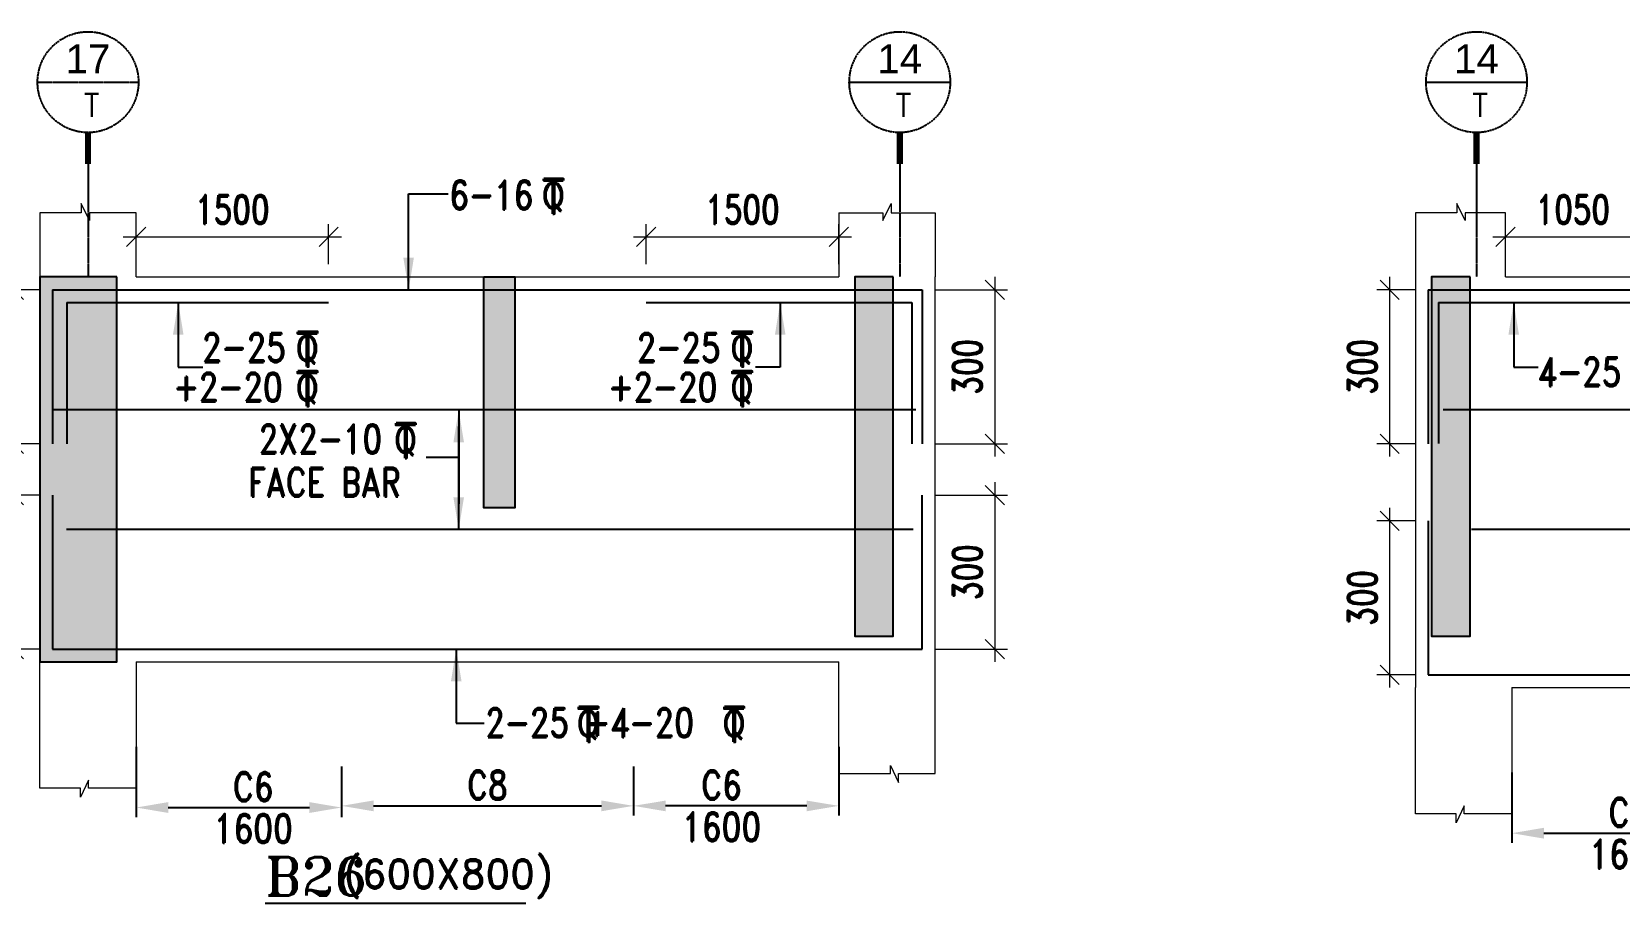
# Model space of a CAD drawing. Header units: millimetres. Extents: x 2061841 to 105821645, y -77612 to 48520811.
# Drawn here: x 2776035 to 2788404, y 21515 to 28305 of the extents above; entities that cross this region are included whole.
import ezdxf
from ezdxf.enums import TextEntityAlignment as Align

# ---------------------------------------------------------------- set-up
doc = ezdxf.new("R2010")
doc.units = ezdxf.units.MM
doc.header["$LTSCALE"] = 10
doc.header["$MEASUREMENT"] = 0
doc.linetypes.add('BASEMENT COLUMN SETTING OUT-PART 2_R4$0$CENTER', pattern=[2, 1.25, -0.25, 0.25, -0.25])
doc.linetypes.add('CENTER', pattern=[2, 1.25, -0.25, 0.25, -0.25])
for name, color, linetype in [('A-Grid-Tower', 8, 'CENTER'), ('BASEMENT COLUMN SETTING OUT-PART 2_R4$0$A-GRID-MAIN', 2, 'BASEMENT COLUMN SETTING OUT-PART 2_R4$0$CENTER'), ('BEAM', 4, 'Continuous'), ('BEAM HATCH', 252, 'Continuous'), ('LEADER', 3, 'Continuous'), ('REIN', 1, 'Continuous'), ('SHEET', 7, 'Continuous'), ('VIN_BEAM', 4, 'Continuous')]:
    doc.layers.add(name, color=color, linetype=linetype)
doc.layers.add('TEXT', color=2, linetype='Continuous', lineweight=25)
doc.layers.add('VIN_SLAB DIMENSION', color=3, linetype='Continuous', lineweight=13)
doc.styles.add('200', font='romand.shx', dxfattribs={"width": 0.8, "height": 225})
doc.styles.add('BASEMENT COLUMN SETTING OUT-PART 2_R4$0$MAS-TXTL', font='arial.ttf', dxfattribs={"height": 200})
doc.styles.add('BASEMENT COLUMN SETTING OUT-PART 2_R4$0$MAS-TXTS', font='romans.shx', dxfattribs={"width": 0.8, "height": 180})
doc.styles.add('PK', font='romand.shx', dxfattribs={"width": 0.7, "height": 225})
doc.styles.add('PRP 100', font='romand.shx', dxfattribs={"width": 0.75})
doc.styles.add('RD', font='romand.shx', dxfattribs={"width": 0.9, "height": 225})
doc.styles.add('ROMAND', font='romand', dxfattribs={"height": 200})
doc.styles.add('RT', font='romant.shx', dxfattribs={"height": 250})
doc.dimstyles.new('dim', dxfattribs={"dimtxt": 225, "dimasz": 150, "dimexe": 100, "dimexo": 100, "dimgap": 100, "dimtad": 1, "dimdec": 0, "dimlfac": -1, "dimrnd": 5, "dimdsep": 46, "dimtxsty": 'PRP 100', "dimblk": 'OBLIQUE', "dimcen": 1.5, "dimdle": 100, "dimclrd": 3, "dimclre": 3, "dimclrt": 2, "dimadec": 0, "dimazin": 0, "dimtfac": 1, "dimtdec": 0, "dimtix": 1, "dimtmove": 0, "dimatfit": 3, "dimldrblk": 'OBLIQUE', "dimfxl": 200, "dimlwd": -1, "dimlwe": -1, "dimarcsym": 0})
doc.dimstyles.new('GR', dxfattribs={"dimtxt": 225, "dimasz": 100, "dimexe": 50, "dimexo": 50, "dimgap": 40, "dimtad": 1, "dimdec": 0, "dimzin": 0, "dimdsep": 46, "dimtxsty": 'RD', "dimblk1": 'OBLIQUE', "dimblk2": 'OBLIQUE', "dimsah": 1, "dimcen": 0, "dimdle": 100, "dimclrd": 3, "dimclre": 3, "dimclrt": 2, "dimadec": 0, "dimazin": 0, "dimtfac": 1, "dimtdec": 0, "dimtix": 1, "dimtmove": 0, "dimatfit": 3, "dimfxl": 1, "dimtolj": 1, "dimtzin": 0, "dimarcsym": 0})
doc.dimstyles.new('GR2', dxfattribs={"dimtxt": 225, "dimasz": 100, "dimexe": 75, "dimexo": 75, "dimgap": 50, "dimtad": 1, "dimdec": 0, "dimdsep": 46, "dimtxsty": '200', "dimblk1": 'OBLIQUE', "dimblk2": 'OBLIQUE', "dimsah": 1, "dimcen": 50, "dimdle": 75, "dimclrd": 3, "dimclre": 3, "dimclrt": 2, "dimadec": 0, "dimazin": 0, "dimtfac": 1, "dimtdec": 0, "dimtix": 1, "dimtmove": 0, "dimatfit": 3, "dimldrblk": 'OBLIQUE', "dimfxl": 1, "dimtolj": 1, "dimtzin": 0, "dimarcsym": 0})

# ---------------------------------------------------------------- blocks, each defined once
blk = doc.blocks.new('_Oblique')
at = {"color": 0, "linetype": 'ByBlock', "lineweight": -2}
blk.add_line((-0.5, -0.5), (0.5, 0.5), dxfattribs=at)
blk = doc.blocks.new('*D1992')
at = {"layer": 'Defpoints', "color": 0, "transparency": 16777216}
for p in [(2788568, 26707), (2787518, 26395, 0), (2788568, 26395, 0)]:
    blk.add_point(p, dxfattribs=at)
at = {"layer": 'VIN_SLAB DIMENSION', "color": 3, "transparency": 16777216}
for p, q in [((2787518, 26495), (2787518, 26807)), ((2788568, 26495), (2788568, 26807)), ((2787418, 26707), (2788668, 26707))]:
    blk.add_line(p, q, dxfattribs=at)
at = {"layer": 'VIN_SLAB DIMENSION', "color": 3, "transparency": 16777216, "xscale": 150, "yscale": 150, "zscale": 150, "rotation": 180}
blk.add_blockref('_Oblique', (2787518, 26707), dxfattribs=at)
at = {"layer": 'VIN_SLAB DIMENSION', "color": 3, "transparency": 16777216, "xscale": 150, "yscale": 150, "zscale": 150}
blk.add_blockref('_Oblique', (2788568, 26707), dxfattribs=at)
at = {"layer": 'VIN_SLAB DIMENSION', "color": 2, "transparency": 16777216, "insert": (2788043, 26920), "char_height": 225, "attachment_point": 5, "style": 'PRP 100'}
blk.add_mtext('1050', dxfattribs=at)
blk = doc.blocks.new('OBLIQUE')
blk = doc.blocks.new('*D1945')
at = {"layer": 'Defpoints', "color": 0, "transparency": 16777216}
for p in [(2778348, 26707), (2776848, 26395, 0), (2778348, 26395, 0)]:
    blk.add_point(p, dxfattribs=at)
at = {"layer": 'VIN_SLAB DIMENSION', "color": 3, "transparency": 16777216}
for p, q in [((2776848, 26495), (2776848, 26807)), ((2778348, 26495), (2778348, 26807)), ((2776748, 26707), (2778448, 26707))]:
    blk.add_line(p, q, dxfattribs=at)
at = {"layer": 'VIN_SLAB DIMENSION', "color": 3, "transparency": 16777216, "xscale": 150, "yscale": 150, "zscale": 150, "rotation": 180}
blk.add_blockref('_Oblique', (2776848, 26707), dxfattribs=at)
at = {"layer": 'VIN_SLAB DIMENSION', "color": 3, "transparency": 16777216, "xscale": 150, "yscale": 150, "zscale": 150}
blk.add_blockref('_Oblique', (2778348, 26707), dxfattribs=at)
at = {"layer": 'VIN_SLAB DIMENSION', "color": 2, "transparency": 16777216, "insert": (2777598, 26920), "char_height": 225, "attachment_point": 5, "style": 'PRP 100'}
blk.add_mtext('1500', dxfattribs=at)
blk = doc.blocks.new('A$C33BE299A')
at = {"layer": 'SHEET', "color": 4, "style": 'ROMAND'}
for s, height, p in [('T', 170, (-16.2, 0)), ('Q', 125, (-14.4, 26.9))]:
    blk.add_text(s, height=height, dxfattribs=at).set_placement(p)
blk = doc.blocks.new('*D1951')
at = {"layer": 'Defpoints', "color": 0, "transparency": 16777216}
for p in [(2782323, 26707), (2780823, 26395, 0), (2782323, 26395, 0)]:
    blk.add_point(p, dxfattribs=at)
at = {"layer": 'VIN_SLAB DIMENSION', "color": 3, "transparency": 16777216}
for p, q in [((2780823, 26495), (2780823, 26807)), ((2782323, 26495), (2782323, 26807)), ((2780723, 26707), (2782423, 26707))]:
    blk.add_line(p, q, dxfattribs=at)
at = {"layer": 'VIN_SLAB DIMENSION', "color": 3, "transparency": 16777216, "xscale": 150, "yscale": 150, "zscale": 150, "rotation": 180}
blk.add_blockref('_Oblique', (2780823, 26707), dxfattribs=at)
at = {"layer": 'VIN_SLAB DIMENSION', "color": 3, "transparency": 16777216, "xscale": 150, "yscale": 150, "zscale": 150}
blk.add_blockref('_Oblique', (2782323, 26707), dxfattribs=at)
at = {"layer": 'VIN_SLAB DIMENSION', "color": 2, "transparency": 16777216, "insert": (2781573, 26920), "char_height": 225, "attachment_point": 5, "style": 'PRP 100'}
blk.add_mtext('1500', dxfattribs=at)
blk = doc.blocks.new('*D1906')
at = {"layer": 'BEAM', "color": 3, "lineweight": -2, "transparency": 16777216}
for p, q in [((2776848, 22735), (2776848, 22186)), ((2778448, 22580), (2778448, 22186)), ((2777098, 22261), (2778198, 22261))]:
    blk.add_line(p, q, dxfattribs=at)
at = {"layer": 'BEAM', "color": 3, "transparency": 16777216}
for points in [[(2777098, 22303), (2777098, 22219), (2776848, 22261)], [(2778198, 22303), (2778198, 22219), (2778448, 22261)]]:
    blk.add_solid(points, dxfattribs=at)
at = {"layer": 'Defpoints', "color": 0, "transparency": 16777216}
for p in [(2776848, 22810, 0), (2778448, 22655, 0), (2778448, 22261)]:
    blk.add_point(p, dxfattribs=at)
at = {"layer": 'BEAM', "color": 2, "transparency": 16777216, "char_height": 225, "attachment_point": 5, "style": '200'}
for s, insert in [('\\A1;C6', (2777761, 22423)), ('\\A1;1600', (2777761, 22098))]:
    blk.add_mtext(s, dxfattribs=dict(at, insert=insert))
blk = doc.blocks.new('*D1907')
at = {"layer": 'BEAM', "color": 3, "lineweight": -2, "transparency": 16777216}
for p, q in [((2782323, 22735), (2782323, 22199)), ((2780723, 22580), (2780723, 22199)), ((2782073, 22274), (2780973, 22274))]:
    blk.add_line(p, q, dxfattribs=at)
at = {"layer": 'BEAM', "color": 3, "transparency": 16777216}
for points in [[(2780973, 22315), (2780973, 22232), (2780723, 22274)], [(2782073, 22315), (2782073, 22232), (2782323, 22274)]]:
    blk.add_solid(points, dxfattribs=at)
at = {"layer": 'Defpoints', "color": 0, "transparency": 16777216}
for p in [(2782323, 22810, 0), (2780723, 22655, 0), (2780723, 22274)]:
    blk.add_point(p, dxfattribs=at)
at = {"layer": 'BEAM', "color": 2, "transparency": 16777216, "char_height": 225, "attachment_point": 5, "style": '200'}
for s, insert in [('\\A1;C6', (2781410, 22436)), ('\\A1;1600', (2781410, 22111))]:
    blk.add_mtext(s, dxfattribs=dict(at, insert=insert))
blk = doc.blocks.new('*D1908')
at = {"layer": 'BEAM', "color": 3, "lineweight": -2, "transparency": 16777216}
for p, q in [((2780723, 22580), (2780723, 22199)), ((2778448, 22505), (2778448, 22199)), ((2778698, 22274), (2780473, 22274))]:
    blk.add_line(p, q, dxfattribs=at)
at = {"layer": 'BEAM', "color": 3, "transparency": 16777216}
for points in [[(2778698, 22316), (2778698, 22232), (2778448, 22274)], [(2780473, 22316), (2780473, 22232), (2780723, 22274)]]:
    blk.add_solid(points, dxfattribs=at)
at = {"layer": 'Defpoints', "color": 0, "transparency": 16777216}
for p in [(2780723, 22655, 14), (2778448, 22580), (2780723, 22274)]:
    blk.add_point(p, dxfattribs=at)
at = {"layer": 'BEAM', "color": 2, "transparency": 16777216, "insert": (2779585, 22436), "char_height": 225, "attachment_point": 5, "style": '200'}
blk.add_mtext('\\A1;C8', dxfattribs=at)
blk = doc.blocks.new('*D1912')
at = {"layer": 'BEAM', "color": 3, "lineweight": -2, "transparency": 16777216}
for p, q in [((2787567, 22535), (2787567, 21986)), ((2789167, 22380), (2789167, 21986)), ((2787817, 22061), (2788917, 22061))]:
    blk.add_line(p, q, dxfattribs=at)
at = {"layer": 'BEAM', "color": 3, "transparency": 16777216}
for points in [[(2787817, 22103), (2787817, 22019), (2787567, 22061)], [(2788917, 22103), (2788917, 22019), (2789167, 22061)]]:
    blk.add_solid(points, dxfattribs=at)
at = {"layer": 'Defpoints', "color": 0, "transparency": 16777216}
for p in [(2787567, 22610, 0), (2789167, 22455, 0), (2789167, 22061)]:
    blk.add_point(p, dxfattribs=at)
at = {"layer": 'BEAM', "color": 2, "transparency": 16777216, "char_height": 225, "attachment_point": 5, "style": '200'}
for s, insert in [('\\A1;C6', (2788480, 22223)), ('\\A1;1600', (2788480, 21898))]:
    blk.add_mtext(s, dxfattribs=dict(at, insert=insert))
blk = doc.blocks.new('BASEMENT COLUMN SETTING OUT-PART 2_R4$0$GRID TARGET1')
blk.add_wipeout([(393, -655), (392, -641), (392, -628), (390, -614), (389, -600), (387, -587), (384, -573), (381, -560), (377, -547), (373, -534), (369, -521), (364, -508), (359, -495), (353, -483), (347, -471), (340, -459), (333, -447), (325, -435), (318, -424), (309, -413), (301, -403), (292, -392), (282, -382), (273, -373), (263, -363), (252, -354), (242, -346), (231, -337), (220, -330), (208, -322), (196, -315), (184, -308), (172, -302), (160, -296), (147, -291), (134, -286), (121, -282), (108, -278), (95, -274), (82, -271), (68, -268), (55, -266), (41, -265), (27, -263), (14, -263), (0, -262), (-14, -263), (-27, -263), (-41, -265), (-55, -266), (-68, -268), (-82, -271), (-95, -274), (-108, -278), (-121, -282), (-134, -286), (-147, -291), (-160, -296), (-172, -302), (-184, -308), (-196, -315), (-208, -322), (-220, -330), (-231, -337), (-242, -346), (-252, -354), (-263, -363), (-273, -373), (-282, -382), (-292, -392), (-301, -403), (-309, -413), (-318, -424), (-325, -435), (-333, -447), (-340, -459), (-347, -471), (-353, -483), (-359, -495), (-364, -508), (-369, -521), (-373, -534), (-377, -547), (-381, -560), (-384, -573), (-387, -587), (-389, -600), (-390, -614), (-392, -628), (-392, -641), (-393, -655), (-392, -669), (-392, -682), (-390, -696), (-389, -710), (-387, -723), (-384, -737), (-381, -750), (-377, -763), (-373, -776), (-369, -789), (-364, -802), (-359, -815), (-353, -827), (-347, -839), (-340, -851), (-333, -863), (-325, -875), (-318, -886), (-309, -897), (-301, -907), (-292, -918), (-282, -928), (-273, -937), (-263, -947), (-252, -956), (-242, -964), (-231, -973), (-220, -981), (-208, -988), (-196, -995), (-184, -1002), (-172, -1008), (-160, -1014), (-147, -1019), (-134, -1024), (-121, -1028), (-108, -1032), (-95, -1036), (-82, -1039), (-68, -1042), (-55, -1044), (-41, -1046), (-27, -1047), (-14, -1047), (0, -1048), (14, -1047), (27, -1047), (41, -1046), (55, -1044), (68, -1042), (82, -1039), (95, -1036), (108, -1032), (121, -1028), (134, -1024), (147, -1019), (160, -1014), (172, -1008), (184, -1002), (196, -995), (208, -988), (220, -981), (231, -973), (242, -964), (252, -956), (263, -947), (273, -937), (282, -928), (292, -918), (301, -907), (309, -897), (318, -886), (325, -875), (333, -863), (340, -851), (347, -839), (353, -827), (359, -815), (364, -802), (369, -789), (373, -776), (377, -763), (381, -750), (384, -737), (387, -723), (389, -710), (390, -696), (392, -682), (392, -669)])
blk.add_line((-393, -655), (393, -655))
at = {"const_width": 48.8}
blk.add_lwpolyline([(0, -1048), (0, -1292)], dxfattribs=at)
blk.add_circle((0, -655), 393)
for tag, height, style, p in [('AS', 225, 'BASEMENT COLUMN SETTING OUT-PART 2_R4$0$MAS-TXTL', (0, -586)), ('REF', 180, 'BASEMENT COLUMN SETTING OUT-PART 2_R4$0$MAS-TXTS', (29, -925))]:
    blk.add_attdef(tag, text='', height=height, dxfattribs=dict(style=style)).set_placement(p, align=Align.CENTER)
blk = doc.blocks.new('*D1200')
at = {"layer": 'Defpoints', "color": 0, "transparency": 16777216}
for p in [(2776197, 26295), (2775896, 25095), (2776197, 25095)]:
    blk.add_point(p, dxfattribs=at)
at = {"layer": 'VIN_SLAB DIMENSION', "color": 3, "transparency": 16777216}
for p, q in [((2775896, 26395), (2775896, 24995)), ((2776097, 26295), (2775796, 26295)), ((2776097, 25095), (2775796, 25095))]:
    blk.add_line(p, q, dxfattribs=at)
at = {"layer": 'VIN_SLAB DIMENSION', "color": 3, "transparency": 16777216, "xscale": 150, "yscale": 150, "zscale": 150}
for p, rotation in [((2775896, 26295), 90), ((2775896, 25095), 270)]:
    blk.add_blockref('_Oblique', p, dxfattribs=dict(at, rotation=rotation))
at = {"layer": 'VIN_SLAB DIMENSION', "color": 2, "transparency": 16777216, "insert": (2775683, 25695), "char_height": 225, "attachment_point": 5, "rotation": 90, "style": 'PRP 100'}
blk.add_mtext('300', dxfattribs=at)
blk = doc.blocks.new('*D1256')
at = {"layer": 'Defpoints', "color": 0, "transparency": 16777216}
for p in [(2776197, 24695), (2775896, 23495), (2776197, 23495)]:
    blk.add_point(p, dxfattribs=at)
at = {"layer": 'VIN_SLAB DIMENSION', "color": 3, "transparency": 16777216}
for p, q in [((2775896, 24795), (2775896, 23395)), ((2776097, 24695), (2775796, 24695)), ((2776097, 23495), (2775796, 23495))]:
    blk.add_line(p, q, dxfattribs=at)
at = {"layer": 'VIN_SLAB DIMENSION', "color": 3, "transparency": 16777216, "xscale": 150, "yscale": 150, "zscale": 150}
for p, rotation in [((2775896, 24695), 90), ((2775896, 23495), 270)]:
    blk.add_blockref('_Oblique', p, dxfattribs=dict(at, rotation=rotation))
at = {"layer": 'VIN_SLAB DIMENSION', "color": 2, "transparency": 16777216, "insert": (2775683, 24095), "char_height": 225, "attachment_point": 5, "rotation": 90, "style": 'PRP 100'}
blk.add_mtext('300', dxfattribs=at)
blk = doc.blocks.new('*D1257')
at = {"layer": 'Defpoints', "color": 0, "transparency": 16777216}
for p in [(2782972, 26295), (2782972, 25095), (2783538, 25095)]:
    blk.add_point(p, dxfattribs=at)
at = {"layer": 'VIN_SLAB DIMENSION', "color": 3, "transparency": 16777216}
for p, q in [((2783538, 26395), (2783538, 24995)), ((2783072, 26295), (2783638, 26295)), ((2783072, 25095), (2783638, 25095))]:
    blk.add_line(p, q, dxfattribs=at)
at = {"layer": 'VIN_SLAB DIMENSION', "color": 3, "transparency": 16777216, "xscale": 150, "yscale": 150, "zscale": 150}
for p, rotation in [((2783538, 26295), 90), ((2783538, 25095), 270)]:
    blk.add_blockref('_Oblique', p, dxfattribs=dict(at, rotation=rotation))
at = {"layer": 'VIN_SLAB DIMENSION', "color": 2, "transparency": 16777216, "insert": (2783325, 25695), "char_height": 225, "attachment_point": 5, "rotation": 90, "style": 'PRP 100'}
blk.add_mtext('300', dxfattribs=at)
blk = doc.blocks.new('*D1258')
at = {"layer": 'Defpoints', "color": 0, "transparency": 16777216}
for p in [(2782972, 24695), (2782972, 23495), (2783538, 23495)]:
    blk.add_point(p, dxfattribs=at)
at = {"layer": 'VIN_SLAB DIMENSION', "color": 3, "transparency": 16777216}
for p, q in [((2783538, 24795), (2783538, 23395)), ((2783072, 24695), (2783638, 24695)), ((2783072, 23495), (2783638, 23495))]:
    blk.add_line(p, q, dxfattribs=at)
at = {"layer": 'VIN_SLAB DIMENSION', "color": 3, "transparency": 16777216, "xscale": 150, "yscale": 150, "zscale": 150}
for p, rotation in [((2783538, 24695), 90), ((2783538, 23495), 270)]:
    blk.add_blockref('_Oblique', p, dxfattribs=dict(at, rotation=rotation))
at = {"layer": 'VIN_SLAB DIMENSION', "color": 2, "transparency": 16777216, "insert": (2783325, 24095), "char_height": 225, "attachment_point": 5, "rotation": 90, "style": 'PRP 100'}
blk.add_mtext('300', dxfattribs=at)
blk = doc.blocks.new('*D1259')
at = {"layer": 'Defpoints', "color": 0, "transparency": 16777216}
for p in [(2786916, 26295), (2786615, 25095), (2786916, 25095)]:
    blk.add_point(p, dxfattribs=at)
at = {"layer": 'VIN_SLAB DIMENSION', "color": 3, "transparency": 16777216}
for p, q in [((2786615, 26395), (2786615, 24995)), ((2786816, 26295), (2786515, 26295)), ((2786816, 25095), (2786515, 25095))]:
    blk.add_line(p, q, dxfattribs=at)
at = {"layer": 'VIN_SLAB DIMENSION', "color": 3, "transparency": 16777216, "xscale": 150, "yscale": 150, "zscale": 150}
for p, rotation in [((2786615, 26295), 90), ((2786615, 25095), 270)]:
    blk.add_blockref('_Oblique', p, dxfattribs=dict(at, rotation=rotation))
at = {"layer": 'VIN_SLAB DIMENSION', "color": 2, "transparency": 16777216, "insert": (2786402, 25695), "char_height": 225, "attachment_point": 5, "rotation": 90, "style": 'PRP 100'}
blk.add_mtext('300', dxfattribs=at)
blk = doc.blocks.new('*D1260')
at = {"layer": 'Defpoints', "color": 0, "transparency": 16777216}
for p in [(2786916, 24495), (2786615, 23295), (2786916, 23295)]:
    blk.add_point(p, dxfattribs=at)
at = {"layer": 'VIN_SLAB DIMENSION', "color": 3, "transparency": 16777216}
for p, q in [((2786816, 24495), (2786515, 24495)), ((2786615, 24595), (2786615, 23195)), ((2786816, 23295), (2786515, 23295))]:
    blk.add_line(p, q, dxfattribs=at)
at = {"layer": 'VIN_SLAB DIMENSION', "color": 3, "transparency": 16777216, "xscale": 150, "yscale": 150, "zscale": 150}
for p, rotation in [((2786615, 24495), 90), ((2786615, 23295), 270)]:
    blk.add_blockref('_Oblique', p, dxfattribs=dict(at, rotation=rotation))
at = {"layer": 'VIN_SLAB DIMENSION', "color": 2, "transparency": 16777216, "insert": (2786402, 23895), "char_height": 225, "attachment_point": 5, "rotation": 90, "style": 'PRP 100'}
blk.add_mtext('300', dxfattribs=at)

msp = doc.modelspace()

# ---------------------------------------------------------------- hatches: boundary and pattern name
at = {"layer": 'BEAM HATCH'}
for points in [[(2776698, 26395.4), (2776098, 26395.4), (2776098, 23395.4), (2776698, 23395.4)], [(2779556.9, 26395.4), (2779798, 26395.4), (2779798, 24595.4), (2779556.9, 24595.4)], [(2782747.9, 26395.4), (2782447.9, 26395.4), (2782447.9, 23595.4), (2782747.9, 23595.4)], [(2787242.1, 26395.4), (2786942.1, 26395.4), (2786942.1, 23595.4), (2787242.1, 23595.4)]]:
    msp.add_hatch(color=252, dxfattribs=at).paths.add_polyline_path(points)

# ---------------------------------------------------------------- linework, layer by layer
at = {"layer": 'A-Grid-Tower', "color": 6}
for p, q in [((2776473, 27275.8, 0), (2776473, 26395.4, 0)), ((2782798, 27275.8, 0), (2782798, 26395.4, 0)), ((2787292.1, 27275.8, 0), (2787292.1, 26395.4, 0))]:
    msp.add_line(p, q, dxfattribs=at)
at = {"layer": 'BEAM', "lineweight": 13}
for p, q in [((2776420.2, 26966, 0), (2776420.2, 26895.4, 0)), ((2776483.3, 26834.4, 0), (2776420.2, 26966, 0)), ((2782667.3, 26834.4, -103.1), (2782730.5, 26966, -103.1)), ((2782730.5, 26966, -103.1), (2782730.5, 26895.4, -103.1)), ((2787139.3, 26966, 0), (2787139.3, 26895.4, 0)), ((2787202.4, 26834.4, 0), (2787139.3, 26966, 0)), ((2776098, 26895.4, 0), (2776098, 26395.4, 0)), ((2776420.2, 26895.4, 0), (2776098, 26895.4, 51.6)), ((2776483.3, 26895.4, 0), (2776483.3, 26834.4, 0)), ((2776848, 26895.4, 430), (2776483.3, 26895.4, 0)), ((2776848, 26395.4, 51.6), (2776848, 26895.4, 51.6)), ((2782322.9, 26895.4, -51.6), (2782322.9, 26395.4, -51.6)), ((2782322.9, 26895.4, -51.6), (2782667.3, 26895.4, -103.1)), ((2782667.3, 26895.4, -103.1), (2782667.3, 26834.4, -103.1)), ((2782730.5, 26895.4, -103.1), (2783073, 26895.4, 51.6)), ((2783073, 26895.4, 0), (2783073, 26395.4, 0)), ((2786817.1, 26895.4, 0), (2786817.1, 26395.4, 0)), ((2787139.3, 26895.4, 0), (2786817.1, 26895.4, 51.6)), ((2787202.4, 26895.4, 0), (2787202.4, 26834.4, 0)), ((2787517.7, 26895.4, 378.4), (2787202.4, 26895.4, 0)), ((2787517.7, 26395.4, 0), (2787517.7, 26895.4, 0)), ((2776098, 26395.4, 51.6), (2776098, 23395.4, 51.6)), ((2776848, 26395.4, 51.6), (2782322.9, 26395.4, -51.6)), ((2783073, 22526.4, 0), (2783073, 26395.4, 0)), ((2786817.1, 26395.4, 51.6), (2786817.1, 23195.4, 0)), ((2787517.7, 26395.4, 0), (2793392.1, 26395.4, 0)), ((2776098, 22412.5, 0), (2776098, 23395.4, 0)), ((2776848, 23395.4, 51.6), (2782322.9, 23395.4, -51.6)), ((2776848, 23395.4, 51.6), (2776848, 22412.5, 51.6)), ((2782322.9, 22526.4, -51.6), (2782322.9, 23395.4, -51.6)), ((2786817.1, 22212.5, 0), (2786817.1, 23195.4, 0)), ((2787567.1, 23195.4, 51.6), (2793392.1, 23195.4, 0)), ((2787567.1, 23195.4, 51.6), (2787567.1, 22212.5, 51.6)), ((2782322.9, 22526.4, -51.6), (2782724.7, 22526.4, -103.1)), ((2782724.7, 22526.4, -103.1), (2782724.7, 22587.3, -103.1)), ((2782724.7, 22587.3, -103.1), (2782787.9, 22455.7, -103.1)), ((2782787.9, 22526.4, -103.1), (2783073, 22526.4, 51.6)), ((2782787.9, 22455.7, -103.1), (2782787.9, 22526.4, -103.1)), ((2776414.6, 22412.5, 0), (2776098, 22412.5, 51.6)), ((2776477.8, 22473.4, 0), (2776414.6, 22341.8, 0)), ((2776414.6, 22341.8, 0), (2776414.6, 22412.5, 0)), ((2776477.8, 22412.5, 0), (2776477.8, 22473.4, 0)), ((2776848, 22412.5, 474.3), (2776477.8, 22412.5, 0)), ((2787196.9, 22273.4, 0), (2787133.8, 22141.8, 0)), ((2787196.9, 22212.5, 0), (2787196.9, 22273.4, 0)), ((2787133.8, 22212.5, 0), (2786817.1, 22212.5, 51.6)), ((2787133.8, 22141.8, 0), (2787133.8, 22212.5, 0)), ((2787567.1, 22212.5, 474.3), (2787196.9, 22212.5, 0))]:
    msp.add_line(p, q, dxfattribs=at)
at = {"layer": 'LEADER', "color": 3}
msp.add_line((2779361.4, 24988.7, 51.6), (2779107.2, 24988.7, 51.6), dxfattribs=at)
at = {"layer": 'REIN'}
for p, q in [((2776197.2, 26295.4, 51.6), (2779987.8, 26295.4, 51.6)), ((2776197.2, 26295.4, 103.1), (2776197.2, 25095.4, 103.1)), ((2779987.8, 26295.4, 51.6), (2782972.3, 26295.4, 0)), ((2782972.3, 26295.4, 51.6), (2782972.3, 25095.4, 51.6)), ((2786916.3, 26295.4, 51.6), (2790706.9, 26295.4, 51.6)), ((2786916.3, 26295.4, 51.6), (2786916.3, 25095.4, 51.6)), ((2776307.6, 26195.4, 103.1), (2778348, 26195.4, 51.6)), ((2776307.6, 26195.4, 103.1), (2776307.6, 25093.6, 103.1)), ((2780822.9, 26195.4, -51.6), (2782891.1, 26195.4, 51.6)), ((2782891.1, 26195.4, 51.6), (2782891.1, 25095.4, 51.6)), ((2786994.7, 26195.4, 51.6), (2789315.1, 26195.4, 0)), ((2786994.7, 26195.4, 51.6), (2786994.7, 25098, 51.6)), ((2776197.2, 25362.1, 53.3), (2782922.3, 25362.1, 0)), ((2787032.3, 25362.1, 51.6), (2794041.4, 25362.1, 0)), ((2776197.2, 24695.4, 103.1), (2776197.2, 23495.4, 103.1)), ((2782972.3, 23495.4, 51.6), (2782972.3, 24695.4, 51.6)), ((2786916.3, 24495.4, 51.6), (2786916.3, 23295.4, 51.6)), ((2776306.3, 24428.7, 53.4), (2782903.5, 24428.7, 0.5)), ((2787253.5, 24428.7, 51.6), (2794084.2, 24428.7, 0)), ((2776197.2, 23495.4, 103.1), (2782972.3, 23495.4, 51.6)), ((2786916.3, 23295.4, 51.6), (2794112.3, 23295.4, 0))]:
    msp.add_line(p, q, dxfattribs=at)
at = {"layer": 'VIN_BEAM', "elevation": 0}
for points in [[(2776698, 26395.4), (2776098, 26395.4), (2776098, 23395.4), (2776698, 23395.4)], [(2779556.9, 26395.4), (2779798, 26395.4), (2779798, 24595.4), (2779556.9, 24595.4)], [(2782747.9, 26395.4), (2782447.9, 26395.4), (2782447.9, 23595.4), (2782747.9, 23595.4)], [(2787242.1, 26395.4), (2786942.1, 26395.4), (2786942.1, 23595.4), (2787242.1, 23595.4)]]:
    msp.add_lwpolyline(points, close=True, dxfattribs=at)

# ---------------------------------------------------------------- block references
at = {"layer": 'TEXT', "color": 1, "xscale": 1.600000001490116, "yscale": 1.600000001490116, "zscale": 1.600000001490116}
for p in [(2780027.4, 26887.2, 243709.9), (2778110, 25695.9, 243709.9), (2781496.7, 25695.9, 243709.9), (2778110, 25387.7, 243709.9), (2781496.7, 25387.7, 243709.9), (2778875.6, 24983.1, 243709.9), (2780299.2, 22772.4, 243709.9), (2781435, 22772.4, 243709.9)]:
    msp.add_blockref('A$C33BE299A', p, dxfattribs=at)

# ---------------------------------------------------------------- texts
at = {"layer": 'TEXT', "color": 2, "style": 'PK', "width": 0.8}
for s, p in [('6-16', (2779288.5, 26920.6, 51.4)), ('2-25', (2777360.8, 25731.9, 51.6)), ('2-25', (2780747.5, 25731.9, 51.6)), ('4-25', (2787766.5, 25543.5, 51.6)), ('+2-20', (2777142.4, 25423.6, 51.6)), ('+2-20', (2780529.1, 25423.6, 51.6)), ('2X2-10', (2777801.3, 25019.7, 51.6)), ('FACE BAR', (2777721.3, 24683.5, 51.6))]:
    msp.add_text(s, height=225, dxfattribs=at).set_placement(p)
msp.add_text('2-25 +4-20', height=225, rotation=0, dxfattribs=at).set_placement((2779567.2, 22809.8, 51.6))
at = {"layer": 'TEXT', "color": 2, "style": 'RD'}
msp.add_text('(600X800)', height=225, dxfattribs=at).set_placement((2778470.9, 21631.2, 51.6))
at = {"layer": 'TEXT', "color": 1, "style": 'RT'}
msp.add_text('%%UB26      ', height=300, dxfattribs=at).set_placement((2778869.6, 21725.2, 51.6), align=Align.MIDDLE_CENTER)

# ---------------------------------------------------------------- dimensions: what is measured, and where the dimension line sits
at = {"layer": 'BEAM'}
for base, p1, p2, picture, middle in [((2778448, 22260.9, 51.6), (2776848, 22810.1, 51.6), (2778448, 22655.1, 51.6), '*D1906', (2777760.7, 22260.9, 51.6)), ((2789167.1, 22060.9, 51.6), (2787567.1, 22610.1, 51.6), (2789167.1, 22455.1, 51.6), '*D1912', (2788479.9, 22060.9, 51.6))]:
    dim = msp.add_linear_dim(base=base, p1=p1, p2=p2, text='C6\\X1600', dimstyle='GR2', override={"dimasz": 250, "dimtxsty": '200', "dimldrblk": 'OBLIQUE'}, dxfattribs=at)
    dim.commit()
    dim.dimension.update_dxf_attribs({"geometry": picture, "text_midpoint": middle, "dimtype": 160})
dim = msp.add_linear_dim(base=(2780722.9, 22273.6, -51.6), p1=(2782322.9, 22810.4, -51.6), p2=(2780722.9, 22655.1, -51.6), angle=180, text='C6\\X1600', dimstyle='GR2', override={"dimasz": 250, "dimtxsty": '200', "dimldrblk": 'OBLIQUE'}, dxfattribs=at)
dim.commit()
dim.dimension.update_dxf_attribs({"geometry": '*D1907', "text_midpoint": (2781410.2, 22273.6, -51.6), "dimtype": 160})
dim = msp.add_linear_dim(base=(2780722.9, 22274, 51.6), p1=(2778448, 22580.1, 51.6), p2=(2780722.9, 22655.1, 65.6), text='C8', dimstyle='GR2', override={"dimasz": 250, "dimtxsty": '200', "dimldrblk": 'OBLIQUE'}, dxfattribs=at)
dim.commit()
dim.dimension.update_dxf_attribs({"geometry": '*D1908', "text_midpoint": (2779585.5, 22436.5, 51.6)})
at = {"layer": 'VIN_SLAB DIMENSION'}
for base, p1, p2, picture, middle in [((2778348, 26707.1, 51.6), (2776848, 26395.4, 51.6), (2778348, 26395.4, 51.6), '*D1945', (2777598, 26919.6, 51.6)), ((2782322.9, 26707.1, -51.6), (2780822.9, 26395.4, -51.6), (2782322.9, 26395.4, -51.6), '*D1951', (2781572.9, 26919.6, -51.6)), ((2788567.7, 26707.1, 0), (2787517.7, 26395.4, 0), (2788567.7, 26395.4, 0), '*D1992', (2788042.7, 26919.6, 0))]:
    dim = msp.add_linear_dim(base=base, p1=p1, p2=p2, dimstyle='dim', dxfattribs=at)
    dim.commit()
    dim.dimension.update_dxf_attribs({"geometry": picture, "text_midpoint": middle})
for base, p1, p2, picture, middle in [((2775895.5, 25095.4, 103.1), (2776197.2, 26295.4, 103.1), (2776197.2, 25095.4, 103.1), '*D1200', (2775683, 25695.4, 103.1)), ((2783537.8, 25095.4, 51.6), (2782972.3, 26295.4, 51.6), (2782972.3, 25095.4, 51.6), '*D1257', (2783325.3, 25695.4, 51.6)), ((2786614.7, 25095.4, 51.6), (2786916.3, 26295.4, 51.6), (2786916.3, 25095.4, 51.6), '*D1259', (2786402.2, 25695.4, 51.6)), ((2775895.5, 23495.4, 103.1), (2776197.2, 24695.4, 103.1), (2776197.2, 23495.4, 103.1), '*D1256', (2775683, 24095.4, 103.1)), ((2783537.8, 23495.4, 51.6), (2782972.3, 24695.4, 51.6), (2782972.3, 23495.4, 51.6), '*D1258', (2783325.3, 24095.4, 51.6)), ((2786614.7, 23295.4, 51.6), (2786916.3, 24495.4, 51.6), (2786916.3, 23295.4, 51.6), '*D1260', (2786402.2, 23895.4, 51.6))]:
    dim = msp.add_linear_dim(base=base, p1=p1, p2=p2, angle=90, text='300', dimstyle='dim', override={"dimtxsty": 'PRP 100', "dimldrblk": 'OBLIQUE'}, dxfattribs=at)
    dim.commit()
    dim.dimension.update_dxf_attribs({"geometry": picture, "text_midpoint": middle})

# ---------------------------------------------------------------- leaders
at = {"layer": 'LEADER', "color": 3}
for points in [[(2778971.2, 26295.1, 51.6), (2778971.2, 27043.2, 51.6), (2779278.7, 27043.2, 51.6)], [(2777176, 26195.4, 51.6), (2777176, 25692.6, 51.6), (2777368, 25692.6, 51.6)], [(2781866.3, 26195.4, 51.6), (2781866.9, 25692.6, 51.6), (2781674.9, 25692.6, 51.6)], [(2787581.8, 26195.4, 51.6), (2787581.8, 25692.6, 51.6), (2787773.7, 25692.6, 51.6)], [(2779361.4, 25356.9, 51.6), (2779361.4, 24626.1, 51.6)], [(2779361.4, 24426.9, 51.6), (2779361.4, 25229.8, 51.6)], [(2779342.3, 23495.4, 51.6), (2779342.3, 22918.2, 51.6), (2779560.4, 22918.2, 51.6)]]:
    msp.add_leader(points, dimstyle='GR', override={"dimasz": 250}, dxfattribs=at)

# ---------------------------------------------------------------- next in the draw order: block references
at = {"layer": 'BASEMENT COLUMN SETTING OUT-PART 2_R4$0$A-GRID-MAIN', "color": 240, "true_color": 0xed1f24}
for p, values in [((2776473, 28567.6, 0), {'REF': 'T', 'AS': '17'}), ((2782798, 28567.6, 0), {'REF': 'T', 'AS': '14'}), ((2787292.1, 28567.6, 0), {'REF': 'T', 'AS': '14'})]:
    msp.add_blockref('BASEMENT COLUMN SETTING OUT-PART 2_R4$0$GRID TARGET1', p, dxfattribs=at).add_auto_attribs(values)

doc.saveas('drawing.dxf')
